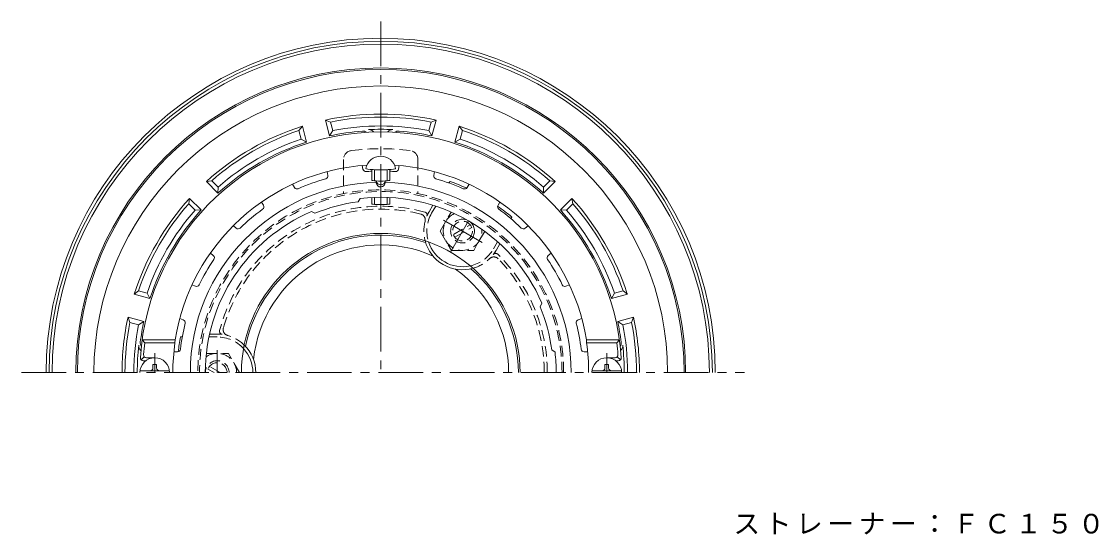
# Model space of a CAD drawing. Units: millimetres, scale not verified. Extents: x -285 to 223, y -346 to 400.
# Drawn here: x -160.4 to 201.7, y 227 to 399.6 of the extents above; entities that cross this region are included whole.
import ezdxf

# ---------------------------------------------------------------- set-up
doc = ezdxf.new("R2010")
doc.units = ezdxf.units.MM
doc.header["$LTSCALE"] = 3
doc.linetypes.add('CHAIN1', pattern=[8, 5, -1, 1, -1])
doc.linetypes.add('DASHED1', pattern=[1.8, 1.2, -0.6])
for name, color, linetype, lineweight in [('0-0_通り芯', 3, 'Continuous', 9), ('0-1_ピット', 2, 'Continuous', 9), ('0-2_本体（蓋）', 6, 'Continuous', 5), ('0-4_寸法', 7, 'Continuous', 9), ('0-5_文字', 7, 'Continuous', 9), ('0-A', 4, 'Continuous', 9)]:
    doc.layers.add(name, color=color, linetype=linetype, lineweight=lineweight)
doc.styles.add('ＭＳ ゴシック', font='')
doc.styles.get('ＭＳ ゴシック').set_extended_font_data('MS Gothic')

msp = doc.modelspace()

# ---------------------------------------------------------------- linework, layer by layer
at = {"layer": '0-0_通り芯', "linetype": 'CHAIN1'}
for p, q in [((-39.581, 399.559), (-39.581, 281.001)), ((-160.368, 281.426), (82.736, 281.426))]:
    msp.add_line(p, q, dxfattribs=at)
at = {"layer": '0-0_通り芯'}
for radius, start, end in [(112.5, 0.00015, 180), (111.5, 0.00015, 180), (110.5, 0.00015, 180), (46.276, 70.96216, 169.03777), (42.99, 65.86517, 174.13477), (42.99, 0, 54.13469), (46.276, 0, 49.0377)]:
    msp.add_arc((-39.581, 281.426), radius, start, end, dxfattribs=at)
at = {"layer": '0-1_ピット'}
for p, q in [((-56.785, 361.09), (-58.21, 366.408)), ((-56.481, 365.749), (-58.21, 366.408)), ((-55.703, 362.845), (-56.481, 365.749)), ((-23.458, 362.845), (-22.68, 365.749)), ((-20.951, 366.408), (-22.68, 365.749)), ((-22.376, 361.09), (-20.951, 366.408)), ((-65.938, 364.338), (-67.106, 362.902)), ((-66.328, 359.998), (-67.106, 362.902)), ((-64.513, 359.019), (-65.938, 364.338)), ((-55.703, 362.845), (-56.785, 361.09)), ((-22.376, 361.09), (-23.458, 362.845)), ((-14.648, 359.019), (-13.223, 364.338)), ((-12.055, 362.902), (-13.223, 364.338)), ((-12.833, 359.998), (-12.055, 362.902)), ((-64.513, 359.019), (-66.328, 359.998)), ((-12.833, 359.998), (-14.648, 359.019)), ((-96.378, 346.002), (-98.205, 345.708)), ((-94.312, 341.815), (-98.205, 345.708)), ((-94.252, 343.876), (-96.378, 346.002)), ((-16.704, 345.273), (-16.277, 345.788)), ((-16.598, 345.234), (-16.278, 345.788)), ((15.091, 343.876), (17.217, 346.002)), ((15.151, 341.815), (19.044, 345.708)), ((19.044, 345.708), (17.217, 346.002)), ((-94.252, 343.876), (-94.312, 341.815)), ((15.151, 341.815), (15.091, 343.876)), ((-103.862, 340.051), (-104.156, 338.224)), ((-102.03, 336.098), (-104.156, 338.224)), ((-99.969, 336.158), (-103.862, 340.051)), ((20.808, 336.158), (24.701, 340.051)), ((22.869, 336.098), (24.995, 338.224)), ((24.995, 338.224), (24.701, 340.051)), ((-99.969, 336.158), (-102.03, 336.098)), ((4.187, 333.234), (4.507, 333.788)), ((4.274, 333.161), (4.507, 333.788)), ((22.869, 336.098), (20.808, 336.158)), ((-121.057, 308.952), (-122.492, 307.783)), ((-118.153, 308.174), (-121.057, 308.952)), ((-118.153, 308.174), (-117.173, 306.358)), ((38.012, 306.358), (38.992, 308.174)), ((38.992, 308.174), (41.895, 308.952)), ((43.331, 307.783), (41.895, 308.952)), ((-117.173, 306.358), (-122.492, 307.783)), ((38.012, 306.358), (43.331, 307.783)), ((-119.244, 298.631), (-124.562, 300.056)), ((-123.904, 298.327), (-124.562, 300.056)), ((-121, 297.548), (-123.904, 298.327)), ((-121, 297.548), (-119.244, 298.631)), ((40.083, 298.631), (45.401, 300.056)), ((41.838, 297.548), (40.083, 298.631)), ((41.838, 297.548), (44.742, 298.327)), ((44.742, 298.327), (45.401, 300.056)), ((-106.31, 293.538), (-106.971, 293.426)), ((-106.33, 293.426), (-106.971, 293.426))]:
    msp.add_line(p, q, dxfattribs=at)
at = {"layer": '0-1_ピット', "linetype": 'DASHED1'}
for p, q in [((-23.339, 335.558), (-22.064, 337.766)), ((-22.473, 335.058), (-21.089, 337.454)), ((-1.688, 323.058), (-0.305, 325.454)), ((-0.822, 322.558), (0.453, 324.766)), ((-94.581, 293.426), (-97.347, 293.426)), ((-94.58, 294.426), (-97.131, 294.426))]:
    msp.add_line(p, q, dxfattribs=at)
at = {"layer": '0-1_ピット', "color": 4, "linetype": 'DASHED1'}
for p, q in [((-19.581, 329.058), (-15.885, 335.459)), ((-15.176, 327.848), (-9.485, 331.133)), ((-14.676, 326.982), (-8.985, 330.268)), ((-4.635, 328.964), (-8.333, 322.558)), ((-98.222, 287.922), (-90.825, 287.921)), ((-87.078, 281.431), (-90.825, 287.921)), ((-95.58, 281.426), (-97.676, 282.636)), ((-93.581, 281.426), (-97.176, 283.502))]:
    msp.add_line(p, q, dxfattribs=at)
at = {"layer": '0-1_ピット', "color": 4, "linetype": 'CHAIN1'}
for p, q in [((-18.445, 332.732), (-5.512, 325.265)), ((-10.081, 332.522), (-16.184, 321.951)), ((-94.581, 281.426), (-94.58, 289.02))]:
    msp.add_line(p, q, dxfattribs=at)
at = {"layer": '0-1_ピット', "color": 4, "linetype": 'DASHED1'}
msp.add_lwpolyline([(-19.581, 329.058), (-15.828, 322.558), (-8.333, 322.558)], dxfattribs=at)
for radius in [4, 3.324]:
    msp.add_circle((-12.081, 329.058), radius, dxfattribs=at)
at = {"layer": '0-1_ピット'}
for centre, radius, start, end in [((-39.581, 281.426), 102.5, 0, 180), ((-39.581, 281.426), 102, 0, 180), ((-39.581, 281.426), 96.441, 0, 180), ((-39.581, 281.426), 87, 77.63522, 102.36475), ((-39.581, 281.426), 86, 78.66675, 101.33324), ((-39.581, 281.426), 87, 107.63522, 132.36475), ((-39.581, 281.426), 86, 108.66675, 131.33324), ((-39.581, 281.426), 81.5, 94.32832, 102.18677), ((-39.581, 281.426), 83, 78.79947, 101.20049), ((-45.58, 360.7), 2, 52.44321, 94.32849), ((-39.581, 281.426), 81.876, 87.12955, 92.87045), ((-43.581, 361.202), 2, 36.49266, 92.87048), ((-35.581, 361.202), 2, 87.12952, 143.50734), ((-33.581, 360.7), 2, 85.67151, 127.55679), ((-39.581, 281.426), 81.5, 77.81322, 85.67168), ((-39.581, 281.426), 87, 47.63522, 72.36475), ((-39.581, 281.426), 86, 48.66675, 71.33324), ((-39.581, 281.426), 81.5, 107.81322, 132.18677), ((-39.581, 281.426), 83, 108.79947, 131.20049), ((-39.581, 281.426), 81.5, 47.81322, 72.18677), ((-39.581, 281.426), 83, 48.79947, 71.20049), ((-39.581, 281.426), 68.451, 65.02869, 70.09653), ((-39.581, 281.426), 87, 137.63522, 162.36475), ((-39.581, 281.426), 86, 138.66675, 161.33324), ((-39.581, 281.426), 68.451, 49.90335, 54.9713), ((-39.581, 281.426), 87, 17.63522, 42.36475), ((-39.581, 281.426), 86, 18.66675, 41.33324), ((-39.581, 281.426), 83, 138.79947, 161.20049), ((-39.581, 281.426), 81.5, 137.81322, 162.18677), ((-39.581, 281.426), 81.5, 17.81322, 42.18677), ((-39.581, 281.426), 83, 18.79947, 41.20049), ((-12.081, 329.058), 13, 194.35339, 285.64651), ((-12.081, 329.058), 12, 197.59521, 282.40463), ((-39.581, 281.426), 87, 167.63525, 180), ((-39.581, 281.426), 86, 168.66676, 180), ((-39.581, 281.426), 83, 168.79951, 180), ((-39.581, 281.426), 81.5, 167.81323, 172.77383), ((-39.581, 281.426), 81.5, 7.22617, 12.18677), ((-39.581, 281.426), 83, 0, 11.20049), ((-39.581, 281.426), 86, 0, 11.33324), ((-39.581, 281.426), 87, 0, 12.36475), ((-39.581, 281.426), 68.451, 169.90335, 174.1017), ((-39.581, 281.426), 81.876, 173.5304, 180), ((-118.947, 290.426), 2, 173.52994, 229.91017), ((-118.449, 291.426), 2, 172.77383, 214.65796), ((-94.581, 281.426), 13, 0, 45.6467), ((39.288, 291.426), 2, 325.34143, 7.22617), ((39.786, 290.426), 2, 310.089, 6.47006), ((-39.581, 281.426), 81.876, 0, 6.4696), ((-94.581, 281.426), 12, 0, 42.40485)]:
    msp.add_arc(centre, radius, start, end, dxfattribs=at)
at = {"layer": '0-1_ピット', "linetype": 'DASHED1'}
for centre, radius, start, end in [((-39.581, 281.426), 56, 74.62402, 165.37592), ((-39.581, 281.426), 55, 75.82635, 164.17365), ((-26.603, 332.813), 2, 345.50188, 75.82657), ((-24.997, 334.458), 1, 337.312, 74.62364), ((-12.081, 329.058), 12, 149.99997, 197.59521), ((-12.081, 329.058), 13, 150.00023, 157.31186), ((-12.081, 329.058), 13, 165.50212, 194.35339), ((-12.081, 329.058), 12, 282.40463, 329.99992), ((-12.081, 329.058), 13, 322.688, 329.99991), ((-12.081, 329.058), 13, 285.64651, 314.49786), ((-1.567, 318.359), 2, 44.17444, 134.49887), ((-0.946, 320.571), 1, 45.37593, 142.68735), ((-39.581, 281.426), 56, 0, 45.3759), ((-39.581, 281.426), 55, 0, 44.17365), ((-94.581, 281.426), 13, 82.688, 89.99991), ((-94.581, 281.426), 12, 42.40485, 89.99992), ((-92.799, 295.313), 1, 165.37593, 262.68735), ((-90.571, 295.881), 2, 164.17444, 254.49887), ((-94.581, 281.426), 13, 45.6467, 74.49786)]:
    msp.add_arc(centre, radius, start, end, dxfattribs=at)
at = {"layer": '0-1_ピット', "color": 4, "linetype": 'DASHED1'}
for centre, radius, start, end in [((-12.076, 329.055), 6.5, 114.6368, 5.35159), ((-94.581, 281.432), 6.5, 359.95093, 125.35182), ((-94.58, 281.426), 4, 0, 180), ((-94.58, 281.426), 3.324, 0, 180)]:
    msp.add_arc(centre, radius, start, end, dxfattribs=at)
at = {"layer": '0-2_本体（蓋）'}
for p, q in [((-57.599, 349.066), (-57.377, 347.808)), ((-45.781, 351.15), (-45.559, 349.891)), ((-33.38, 351.15), (-33.602, 349.891)), ((-21.562, 349.066), (-21.784, 347.808)), ((-69.255, 344.824), (-68.616, 343.717)), ((-41.08, 345.338), (-41.08, 345.93)), ((-38.081, 345.43), (-38.081, 345.93)), ((-9.906, 344.824), (-10.545, 343.717)), ((-79.647, 338.824), (-79.009, 337.718)), ((-46.481, 340.021), (-47.221, 338.92)), ((0.486, 338.824), (-0.152, 337.718)), ((-62.902, 335.621), (-61.71, 335.038)), ((-89.149, 330.851), (-88.17, 330.03)), ((9.988, 330.851), (9.009, 330.03)), ((-96.863, 321.659), (-95.884, 320.838)), ((17.702, 321.659), (16.723, 320.838)), ((-103.065, 310.918), (-101.864, 310.481)), ((23.904, 310.918), (22.703, 310.481)), ((14.615, 304.748), (14.031, 303.556)), ((-107.169, 299.643), (-105.967, 299.205)), ((28.008, 299.643), (26.805, 299.205)), ((-119.83, 292.426), (-118.953, 291.426)), ((-119.83, 292.426), (-108.711, 292.426)), ((40.669, 292.426), (29.55, 292.426)), ((40.669, 292.426), (39.792, 291.426)), ((-119.086, 286.746), (-120.151, 285.739)), ((-118.352, 286.426), (-115.581, 286.426)), ((-109.137, 288.425), (-107.934, 288.425)), ((19.015, 288.327), (17.913, 289.067)), ((29.976, 288.425), (28.773, 288.425)), ((39.191, 286.426), (36.419, 286.426)), ((39.924, 286.746), (40.99, 285.739)), ((-119.424, 285.426), (-118.581, 285.426)), ((40.263, 285.426), (39.419, 285.426))]:
    msp.add_line(p, q, dxfattribs=at)
for points in [[(-118.953, 291.426), (-108.769, 291.426), (-108.711, 292.426)], [(39.792, 291.426), (29.608, 291.426), (29.55, 292.426)]]:
    msp.add_lwpolyline(points, dxfattribs=at)
for centre, radius, start, end in [((-39.581, 281.426), 81, 3.58333, 176.41667), ((-39.581, 281.426), 70, 93.79813, 170.95892), ((-39.581, 281.426), 70, 9.04109, 86.20193), ((-58.362, 347.634), 1, 285.83818, 10.00121), ((-44.574, 350.065), 1, 190.00073, 274.16229), ((-39.582, 281.425), 67.822, 92.534, 94.16219), ((-39.582, 281.425), 67.822, 85.8376, 87.46352), ((-34.587, 350.065), 1, 265.83781, 349.99937), ((-20.799, 347.634), 1, 169.99863, 254.16165), ((-39.581, 281.426), 64.021, 91.34193, 180), ((-39.58, 281.425), 67.822, 105.83781, 114.1624), ((-39.581, 345.385), 1.5, 181.80185, 1.71617), ((-39.581, 346.09), 1.5, 186.15005, 353.85133), ((-39.581, 281.426), 64.021, 0, 88.65807), ((-39.582, 281.425), 67.822, 65.8376, 74.16219), ((-67.75, 344.217), 1, 210.00046, 294.16202), ((-39.581, 281.426), 59, 23.28322, 96.71666), ((-11.411, 344.217), 1, 245.83781, 329.99937), ((-79.875, 337.218), 1, 305.83914, 30.00217), ((-39.58, 281.426), 58, 97.5703, 112.42975), ((0.714, 337.218), 1, 149.99863, 234.16165), ((-39.581, 281.426), 59, 113.28325, 180), ((-39.58, 281.426), 67.822, 125.83781, 134.1624), ((-39.581, 281.426), 67.822, 45.8376, 54.16219), ((-87.528, 330.796), 1, 230.00142, 314.16298), ((8.367, 330.796), 1, 225.83781, 309.99937), ((-39.581, 281.426), 67.822, 145.83781, 154.1624), ((-96.527, 320.072), 1, 325.83835, 50.00137), ((17.366, 320.072), 1, 129.99863, 214.16165), ((-39.581, 281.426), 67.822, 25.8376, 34.16219), ((-101.522, 311.42), 1, 250.00063, 334.16219), ((22.361, 311.42), 1, 205.83781, 289.99937), ((-39.581, 281.426), 58, 7.5703, 22.42975), ((-39.579, 281.424), 67.822, 165.83539, 173.32466), ((-106.309, 298.266), 1, 345.83479, 69.99986), ((27.147, 298.266), 1, 109.99936, 194.16443), ((-39.582, 281.424), 67.822, 6.67534, 14.16461), ((-39.581, 281.426), 80, 172.81924, 175.64423), ((-39.581, 281.426), 69.907, 171.77583, 180), ((-39.581, 281.426), 69.907, 0, 8.22417), ((-39.581, 281.426), 80, 4.35577, 7.18076), ((-119.424, 286.426), 1, 176.41641, 270), ((-118.352, 287.426), 1, 175.64409, 270), ((-107.934, 289.425), 1, 270, 353.32513), ((-39.581, 281.426), 59, 0, 6.71663), ((28.773, 289.425), 1, 186.67487, 270), ((39.191, 287.426), 1, 270, 4.35591), ((40.263, 286.426), 1, 270, 3.58359)]:
    msp.add_arc(centre, radius, start, end, dxfattribs=at)
at = {"layer": '0-4_寸法', "color": 2, "linetype": 'DASHED1'}
for p, q in [((-52.081, 353.17), (-52.081, 341.643)), ((-27.081, 353.17), (-27.081, 341.643))]:
    msp.add_line(p, q, dxfattribs=at)
for centre, radius, start, end in [((-49.081, 353.17), 3, 97.13364, 180), ((-39.581, 277.262), 79.5, 82.86641, 97.13359), ((-30.081, 353.17), 3, 0, 82.86636), ((-39.581, 281.426), 61.5, 0, 180), ((-39.581, 281.426), 60.944, 0, 180)]:
    msp.add_arc(centre, radius, start, end, dxfattribs=at)
at = {"layer": '0-4_寸法', "color": 2}
msp.add_arc((-39.581, 281.426), 46.843, 0, 180, dxfattribs=at)
at = {"layer": '0-A'}
for p, q in [((-42.581, 349.757), (-42.581, 346.165)), ((-41.711, 349.709), (-41.711, 345.974)), ((-37.451, 349.709), (-37.451, 345.974)), ((-36.581, 349.757), (-36.581, 346.165)), ((-42.581, 340.35), (-42.581, 338.168)), ((-41.711, 340.388), (-41.711, 338.032)), ((-37.451, 340.388), (-37.451, 338.032)), ((-36.581, 340.35), (-36.581, 338.168)), ((-116.181, 283.026), (-116.181, 284.176)), ((-114.98, 284.176), (-116.181, 284.176)), ((-114.98, 283.026), (-114.98, 284.176)), ((35.819, 284.176), (37.019, 284.176)), ((35.819, 283.026), (35.819, 284.176)), ((37.019, 283.026), (37.019, 284.176)), ((-120.544, 282.026), (-110.617, 282.026)), ((41.383, 282.026), (31.456, 282.026))]:
    msp.add_line(p, q, dxfattribs=at)
at = {"layer": '0-A', "linetype": 'CHAIN1'}
for p, q in [((-115.581, 281.426), (-115.581, 287.934)), ((36.419, 281.426), (36.419, 287.934))]:
    msp.add_line(p, q, dxfattribs=at)
at = {"layer": '0-A'}
for centre, radius, start, end in [((-39.581, 349.179), 5.088, 10.64211, 169.35789), ((-115.581, 281.426), 5, 0, 180), ((36.419, 281.426), 5, 0, 180), ((-117.181, 283.026), 1, 270, 0), ((-113.98, 283.026), 1, 180, 270), ((34.819, 283.026), 1, 270, 0), ((38.02, 283.026), 1, 180, 270)]:
    msp.add_arc(centre, radius, start, end, dxfattribs=at)
for centre, major_axis, ratio, start_param, end_param in [((-39.581, 350.119), (-5, 0), 0.0905, 6.2831853, 9.424778), ((-39.581, 346.165), (-3, 0), 0.0904, 6.2831818, 9.4248067), ((-39.581, 338.168), (-3, 0), 0.0642, 6.2831765, 9.4247692)]:
    msp.add_ellipse(centre, major_axis=major_axis, ratio=ratio, start_param=start_param, end_param=end_param, dxfattribs=at)

# ---------------------------------------------------------------- texts
at = {"layer": '0-5_文字', "insert": (78.983, 226.978), "char_height": 6.598, "attachment_point": 7, "style": 'ＭＳ ゴシック'}
msp.add_mtext('\\T1.17;ストレーナー：ＦＣ１５０', dxfattribs=at)

doc.saveas('drawing.dxf')
